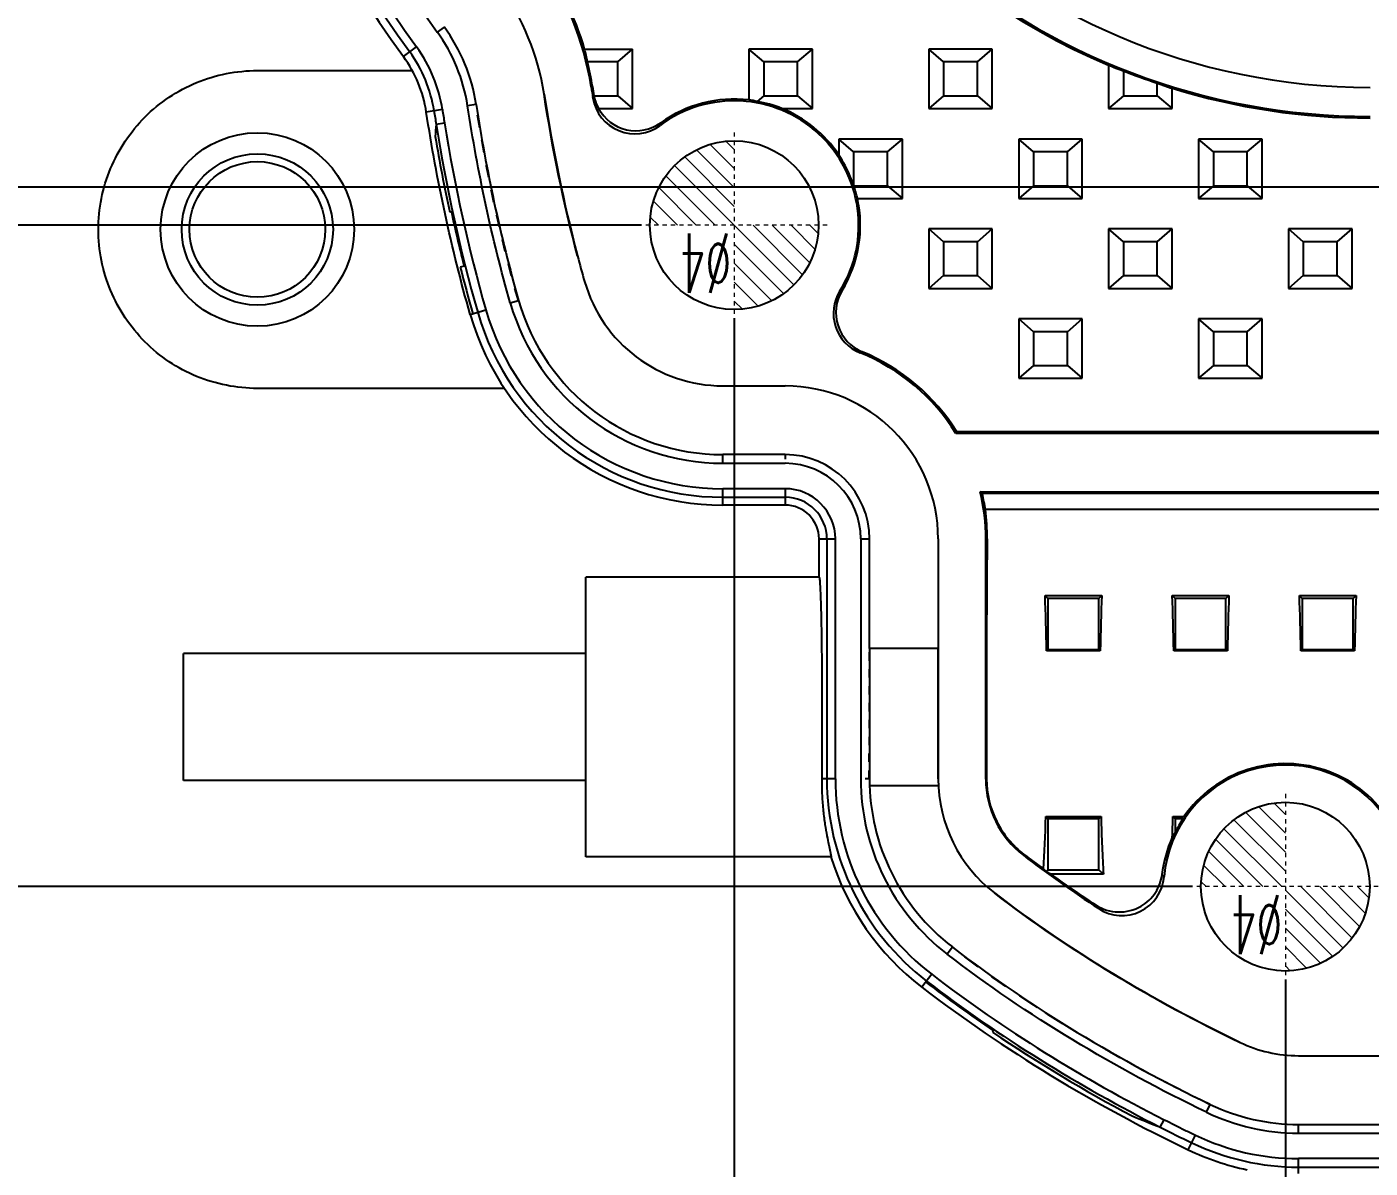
# Model space of a CAD drawing. Header units: millimetres. Extents: x 2875 to 3219, y 1450 to 1733.
# Drawn here: x 2962.47 to 2994.32, y 1563.49 to 1590.55 of the extents above; entities that cross this region are included whole.
import ezdxf

# ---------------------------------------------------------------- set-up
doc = ezdxf.new("R2010")
doc.units = ezdxf.units.MM
doc.linetypes.add('CENTER', pattern=[0.6, 0.375, -0.075, 0.075, -0.075])
doc.linetypes.add('HIDDEN', pattern=[0.2, 0.1, -0.1])
doc.layers.add('DEFAULT_2', color=8, linetype='HIDDEN')
doc.layers.add('dim', color=4, linetype='Continuous', lineweight=9)
doc.layers.add('epin', color=13, linetype='Continuous', lineweight=9)
doc.styles.get("Standard").update_dxf_attribs({"font": 'arial.ttf'})
doc.styles.add('TXT05', font='txt.shx', dxfattribs={"width": 0.5, "bigfont": 'gbcbig.shx'})
doc.dimstyles.new('副本 ISO-25-1', dxfattribs={"dimtxt": 5, "dimasz": 5, "dimexe": 0, "dimexo": 0, "dimgap": 0, "dimtad": 1, "dimtxsty": 'Standard', "dimcen": 0, "dimclrd": 4, "dimclre": 4, "dimclrt": 6, "dimazin": 0, "dimtfac": 1, "dimtofl": 0, "dimtmove": 0, "dimatfit": 3, "dimfxl": 0, "dimarcsym": 0})

# ---------------------------------------------------------------- blocks, each defined once
blk = doc.blocks.new('epin_ejp_4')
at = {"layer": 'epin'}
h = blk.add_hatch(dxfattribs=at)
h.set_pattern_fill('_ANSI31', color=123, scale=0.1, angle=90, style=0)
h.set_pattern_definition([(135, (760.4252, 313.6428), (-0.2245064, -0.2245064), [])])
h.paths.add_polyline_path([(0, 2, 0.414214), (-2, 0), (0, 0)])
h.paths.add_polyline_path([(2, 0), (0, 0), (0, -2, 0.414214)])
at = {"layer": 'epin', "color": 1, "linetype": 'CENTER', "ltscale": 0.124395}
for p, q in [((0, -2.2), (0, 2.2)), ((-2.2, 0), (2.2, 0))]:
    blk.add_line(p, q, dxfattribs=at)
at = {"layer": 'epin'}
blk.add_circle((0, 0), 2, dxfattribs=at)
at = {"layer": 'epin', "color": 6, "style": 'TXT05', "width": 0.5}
blk.add_text('%%c4', height=1.4, dxfattribs=at).set_placement((0.08, 0.2))
blk = doc.blocks.new('*D73')
at = {"layer": 'Defpoints', "color": 0, "transparency": 16777216}
for p in [(3011.402, 1594.336), (2917.518, 1586.748), (3004.177, 1586.748)]:
    blk.add_point(p, dxfattribs=at)
at = {"layer": 'dim', "color": 4, "linetype": 'Continuous', "lineweight": -2, "transparency": 16777216}
blk.add_line((3004.177, 1586.748), (2911.04, 1586.748), dxfattribs=at)
at = {"layer": 'dim', "color": 6, "transparency": 16777216, "insert": (2914.279, 1588.251), "char_height": 2.5, "attachment_point": 5}
blk.add_mtext('7,59', dxfattribs=at)
blk = doc.blocks.new('*D74')
at = {"layer": 'Defpoints', "color": 0, "transparency": 16777216}
for p in [(3011.402, 1594.336), (2977.042, 1585.844), (2917.518, 1580.909)]:
    blk.add_point(p, dxfattribs=at)
at = {"layer": 'dim', "color": 4, "linetype": 'Continuous', "lineweight": -2, "transparency": 16777216}
for p, q in [((2925.518, 1585.844), (2921.518, 1580.909)), ((2977.042, 1585.844), (2925.518, 1585.844)), ((2921.518, 1580.909), (2911.016, 1580.909))]:
    blk.add_line(p, q, dxfattribs=at)
at = {"layer": 'dim', "color": 6, "transparency": 16777216, "insert": (2914.267, 1582.412), "char_height": 2.5, "attachment_point": 5}
blk.add_mtext('8,49', dxfattribs=at)
blk = doc.blocks.new('*D75')
at = {"layer": 'Defpoints', "color": 0, "transparency": 16777216}
for p in [(3011.402, 1594.336), (2917.518, 1570.166), (2990.107, 1570.166)]:
    blk.add_point(p, dxfattribs=at)
at = {"layer": 'dim', "color": 4, "linetype": 'Continuous', "lineweight": -2, "transparency": 16777216}
blk.add_line((2990.107, 1570.166), (2909.039, 1570.166), dxfattribs=at)
at = {"layer": 'dim', "color": 6, "transparency": 16777216, "insert": (2913.279, 1571.668), "char_height": 2.5, "attachment_point": 5}
blk.add_mtext('24,17', dxfattribs=at)
blk = doc.blocks.new('*D76')
at = {"layer": 'Defpoints', "color": 0, "transparency": 16777216}
for p in [(3011.402, 1594.336), (2917.518, 1552.336), (2994.48, 1552.336)]:
    blk.add_point(p, dxfattribs=at)
at = {"layer": 'dim', "color": 4, "linetype": 'Continuous', "lineweight": -2, "transparency": 16777216}
blk.add_line((2994.48, 1552.336), (2913.862, 1552.336), dxfattribs=at)
at = {"layer": 'dim', "color": 6, "transparency": 16777216, "insert": (2915.69, 1553.591), "char_height": 2.5, "attachment_point": 5}
blk.add_mtext('42', dxfattribs=at)
blk = doc.blocks.new('*D106')
at = {"layer": 'Defpoints', "color": 0, "transparency": 16777216}
for p in [(3011.402, 1594.336), (2917.518, 1541.336), (2944.574, 1541.336)]:
    blk.add_point(p, dxfattribs=at)
at = {"layer": 'dim', "color": 4, "linetype": 'Continuous', "lineweight": -2, "transparency": 16777216}
blk.add_line((2944.574, 1541.336), (2913.937, 1541.336), dxfattribs=at)
at = {"layer": 'dim', "color": 6, "transparency": 16777216, "insert": (2915.728, 1542.613), "char_height": 2.5, "attachment_point": 5}
blk.add_mtext('53', dxfattribs=at)
blk = doc.blocks.new('*D107')
at = {"layer": 'Defpoints', "color": 0, "transparency": 16777216}
for p in [(3011.402, 1594.336), (2917.518, 1524.336), (2943.202, 1524.336)]:
    blk.add_point(p, dxfattribs=at)
at = {"layer": 'dim', "color": 4, "linetype": 'Continuous', "lineweight": -2, "transparency": 16777216}
blk.add_line((2943.202, 1524.336), (2913.966, 1524.336), dxfattribs=at)
at = {"layer": 'dim', "color": 6, "transparency": 16777216, "insert": (2915.742, 1525.612), "char_height": 2.5, "attachment_point": 5}
blk.add_mtext('70', dxfattribs=at)
blk = doc.blocks.new('*D77')
at = {"layer": 'Defpoints', "color": 0, "transparency": 16777216}
for p in [(3011.402, 1594.336), (2941.402, 1526.006), (2941.402, 1498.384)]:
    blk.add_point(p, dxfattribs=at)
at = {"layer": 'dim', "color": 4, "linetype": 'Continuous', "lineweight": -2, "transparency": 16777216}
blk.add_line((2941.402, 1526.006), (2941.402, 1494.832), dxfattribs=at)
at = {"layer": 'dim', "color": 6, "transparency": 16777216, "insert": (2940.126, 1496.608), "char_height": 2.5, "attachment_point": 5, "rotation": 90}
blk.add_mtext('70', dxfattribs=at)
blk = doc.blocks.new('*D78')
at = {"layer": 'Defpoints', "color": 0, "transparency": 16777216}
for p in [(3011.402, 1594.336), (2979.242, 1583.644), (2979.242, 1498.384)]:
    blk.add_point(p, dxfattribs=at)
at = {"layer": 'dim', "color": 4, "linetype": 'Continuous', "lineweight": -2, "transparency": 16777216}
blk.add_line((2979.242, 1583.644), (2979.242, 1489.951), dxfattribs=at)
at = {"layer": 'dim', "color": 6, "transparency": 16777216, "insert": (2977.74, 1494.167), "char_height": 2.5, "attachment_point": 5, "rotation": 90}
blk.add_mtext('32,16', dxfattribs=at)
blk = doc.blocks.new('*D80')
at = {"layer": 'Defpoints', "color": 0, "transparency": 16777216}
for p in [(3011.402, 1594.336), (2992.307, 1567.966), (2992.307, 1498.384)]:
    blk.add_point(p, dxfattribs=at)
at = {"layer": 'dim', "color": 4, "linetype": 'Continuous', "lineweight": -2, "transparency": 16777216}
blk.add_line((2992.307, 1567.966), (2992.307, 1492.608), dxfattribs=at)
at = {"layer": 'dim', "color": 6, "transparency": 16777216, "insert": (2990.805, 1495.496), "char_height": 2.5, "attachment_point": 5, "rotation": 90}
blk.add_mtext('19,1', dxfattribs=at)
blk = doc.blocks.new('*D81')
at = {"layer": 'Defpoints', "color": 0, "transparency": 16777216}
for p in [(3011.402, 1594.336), (2996.402, 1549.594), (2996.402, 1498.384)]:
    blk.add_point(p, dxfattribs=at)
at = {"layer": 'dim', "color": 4, "linetype": 'Continuous', "lineweight": -2, "transparency": 16777216}
blk.add_line((2996.402, 1549.594), (2996.402, 1495.019), dxfattribs=at)
at = {"layer": 'dim', "color": 6, "transparency": 16777216, "insert": (2995.126, 1496.701), "char_height": 2.5, "attachment_point": 5, "rotation": 90}
blk.add_mtext('15', dxfattribs=at)

msp = doc.modelspace()

# ---------------------------------------------------------------- linework, layer by layer
at = {"color": 7, "linetype": 'Continuous'}
for p, q in [((2972.361, 1590.542), (2972.198, 1590.424)), ((2971.398, 1589.841), (2971.711, 1590.069)), ((2975.692, 1590.018), (2976.832, 1590.018)), ((2976.481, 1589.717), (2976.832, 1590.018)), ((2976.832, 1588.611), (2976.832, 1590.018)), ((2979.589, 1590.018), (2979.589, 1588.812)), ((2979.94, 1589.717), (2979.589, 1590.018)), ((2981.096, 1590.018), (2979.589, 1590.018)), ((2980.744, 1589.717), (2981.096, 1590.018)), ((2981.096, 1588.611), (2981.096, 1590.018)), ((2983.853, 1590.018), (2983.853, 1588.611)), ((2984.204, 1589.717), (2983.853, 1590.018)), ((2985.36, 1590.018), (2983.853, 1590.018)), ((2985.008, 1589.717), (2985.36, 1590.018)), ((2985.36, 1588.611), (2985.36, 1590.018)), ((2967.936, 1589.512), (2971.607, 1589.512)), ((2976.481, 1589.717), (2975.763, 1589.717)), ((2976.481, 1588.913), (2976.481, 1589.717)), ((2979.94, 1589.717), (2979.94, 1588.913)), ((2980.744, 1589.717), (2979.94, 1589.717)), ((2980.744, 1588.913), (2980.744, 1589.717)), ((2984.204, 1589.717), (2984.204, 1588.913)), ((2985.008, 1589.717), (2984.204, 1589.717)), ((2985.008, 1588.913), (2985.008, 1589.717)), ((2988.116, 1589.637), (2988.116, 1588.611)), ((2988.468, 1589.503), (2988.468, 1588.913)), ((2975.879, 1589.129), (2975.849, 1589.124)), ((2989.272, 1588.913), (2989.272, 1589.211)), ((2974.735, 1588.954), (2974.732, 1588.953)), ((2975.891, 1588.858), (2975.913, 1588.913)), ((2975.913, 1588.913), (2976.481, 1588.913)), ((2976.481, 1588.913), (2976.832, 1588.611)), ((2979.94, 1588.913), (2979.783, 1588.778)), ((2979.94, 1588.913), (2980.744, 1588.913)), ((2980.744, 1588.913), (2981.096, 1588.611)), ((2984.204, 1588.913), (2983.853, 1588.611)), ((2984.204, 1588.913), (2985.008, 1588.913)), ((2985.008, 1588.913), (2985.36, 1588.611)), ((2988.468, 1588.913), (2988.116, 1588.611)), ((2988.468, 1588.913), (2989.272, 1588.913)), ((2989.272, 1588.913), (2989.624, 1588.611)), ((2989.624, 1588.611), (2989.624, 1589.089)), ((2972.323, 1588.584), (2971.941, 1588.525)), ((2973.118, 1588.706), (2972.919, 1588.675)), ((2976.027, 1588.611), (2976.832, 1588.611)), ((2980.37, 1588.611), (2981.096, 1588.611)), ((2983.853, 1588.611), (2985.36, 1588.611)), ((2988.116, 1588.611), (2989.624, 1588.611)), ((2972.174, 1588.236), (2972.373, 1588.268)), ((2981.721, 1587.886), (2981.721, 1587.514)), ((2982.072, 1587.585), (2981.721, 1587.886)), ((2983.228, 1587.886), (2981.721, 1587.886)), ((2982.876, 1587.585), (2983.228, 1587.886)), ((2983.228, 1586.479), (2983.228, 1587.886)), ((2985.985, 1587.886), (2985.985, 1586.479)), ((2986.336, 1587.585), (2985.985, 1587.886)), ((2987.492, 1587.886), (2985.985, 1587.886)), ((2987.14, 1587.585), (2987.492, 1587.886)), ((2987.492, 1586.479), (2987.492, 1587.886)), ((2990.248, 1587.886), (2990.248, 1586.479)), ((2990.6, 1587.585), (2990.248, 1587.886)), ((2991.756, 1587.886), (2990.248, 1587.886)), ((2991.404, 1587.585), (2991.756, 1587.886)), ((2991.756, 1586.479), (2991.756, 1587.886)), ((2982.072, 1587.585), (2982.072, 1586.78)), ((2982.876, 1587.585), (2982.072, 1587.585)), ((2982.876, 1586.781), (2982.876, 1587.585)), ((2986.336, 1587.585), (2986.336, 1586.781)), ((2987.14, 1587.585), (2986.336, 1587.585)), ((2987.14, 1586.781), (2987.14, 1587.585)), ((2990.6, 1587.585), (2990.6, 1586.781)), ((2991.404, 1587.585), (2990.6, 1587.585)), ((2991.404, 1586.781), (2991.404, 1587.585)), ((2982.072, 1586.78), (2982.876, 1586.781)), ((2982.876, 1586.781), (2983.228, 1586.479)), ((2986.336, 1586.781), (2985.985, 1586.479)), ((2986.336, 1586.781), (2987.14, 1586.781)), ((2987.14, 1586.781), (2987.492, 1586.479)), ((2990.6, 1586.781), (2990.248, 1586.479)), ((2990.6, 1586.781), (2991.404, 1586.781)), ((2991.404, 1586.781), (2991.756, 1586.479)), ((2982.162, 1586.479), (2983.228, 1586.479)), ((2985.985, 1586.479), (2987.492, 1586.479)), ((2990.248, 1586.479), (2991.756, 1586.479)), ((2972.537, 1586.16), (2972.496, 1586.151)), ((2983.853, 1585.755), (2983.853, 1584.348)), ((2984.204, 1585.453), (2983.853, 1585.755)), ((2985.36, 1585.755), (2983.853, 1585.755)), ((2985.008, 1585.453), (2985.36, 1585.755)), ((2985.36, 1584.348), (2985.36, 1585.755)), ((2988.116, 1585.755), (2988.116, 1584.348)), ((2988.468, 1585.453), (2988.116, 1585.755)), ((2989.624, 1585.755), (2988.116, 1585.755)), ((2989.272, 1585.453), (2989.624, 1585.755)), ((2989.624, 1584.348), (2989.624, 1585.755)), ((2992.38, 1585.755), (2992.38, 1584.348)), ((2992.732, 1585.453), (2992.38, 1585.755)), ((2993.888, 1585.755), (2992.38, 1585.755)), ((2993.536, 1585.453), (2993.888, 1585.755)), ((2993.888, 1584.348), (2993.888, 1585.755)), ((2984.204, 1585.453), (2984.204, 1584.649)), ((2985.008, 1585.453), (2984.204, 1585.453)), ((2985.008, 1584.649), (2985.008, 1585.453)), ((2988.468, 1585.453), (2988.468, 1584.649)), ((2989.272, 1585.453), (2988.468, 1585.453)), ((2989.272, 1584.649), (2989.272, 1585.453)), ((2992.732, 1585.453), (2992.732, 1584.649)), ((2993.536, 1585.453), (2992.732, 1585.453)), ((2993.536, 1584.649), (2993.536, 1585.453)), ((2972.838, 1584.874), (2972.746, 1584.851)), ((2984.204, 1584.649), (2983.853, 1584.348)), ((2984.204, 1584.649), (2985.008, 1584.649)), ((2985.008, 1584.649), (2985.36, 1584.348)), ((2988.468, 1584.649), (2988.116, 1584.348)), ((2988.468, 1584.649), (2989.272, 1584.649)), ((2989.272, 1584.649), (2989.624, 1584.348)), ((2992.732, 1584.649), (2992.38, 1584.348)), ((2992.732, 1584.649), (2993.536, 1584.649)), ((2993.536, 1584.649), (2993.888, 1584.348)), ((2973.931, 1584.003), (2974.124, 1584.058)), ((2983.853, 1584.348), (2985.36, 1584.348)), ((2988.116, 1584.348), (2989.624, 1584.348)), ((2992.38, 1584.348), (2993.888, 1584.348)), ((2972.982, 1583.729), (2973.354, 1583.836)), ((2985.985, 1583.623), (2985.985, 1582.216)), ((2986.336, 1583.321), (2985.985, 1583.623)), ((2987.492, 1583.623), (2985.985, 1583.623)), ((2987.14, 1583.321), (2987.492, 1583.623)), ((2987.492, 1582.216), (2987.492, 1583.623)), ((2990.248, 1583.623), (2990.248, 1582.216)), ((2990.6, 1583.321), (2990.248, 1583.623)), ((2991.756, 1583.623), (2990.248, 1583.623)), ((2991.404, 1583.321), (2991.756, 1583.623)), ((2991.756, 1582.216), (2991.756, 1583.623)), ((2986.336, 1583.321), (2986.336, 1582.517)), ((2987.14, 1583.321), (2986.336, 1583.321)), ((2987.14, 1582.517), (2987.14, 1583.321)), ((2990.6, 1583.321), (2990.6, 1582.517)), ((2991.404, 1583.321), (2990.6, 1583.321)), ((2991.404, 1582.517), (2991.404, 1583.321)), ((2986.336, 1582.517), (2985.985, 1582.216)), ((2986.336, 1582.517), (2987.14, 1582.517)), ((2987.14, 1582.517), (2987.492, 1582.216)), ((2990.6, 1582.517), (2990.248, 1582.216)), ((2990.6, 1582.517), (2991.404, 1582.517)), ((2991.404, 1582.517), (2991.756, 1582.216)), ((2985.985, 1582.216), (2987.492, 1582.216)), ((2990.248, 1582.216), (2991.756, 1582.216)), ((2973.796, 1581.975), (2967.936, 1581.975)), ((2978.969, 1582.035), (2978.969, 1582.038)), ((2978.969, 1582.035), (2980.448, 1582.035)), ((2980.448, 1582.038), (2980.448, 1582.035)), ((2984.521, 1580.943), (2984.499, 1580.904)), ((3016.427, 1580.904), (2984.499, 1580.904)), ((3016.427, 1580.943), (2984.521, 1580.943)), ((2980.448, 1580.407), (2978.971, 1580.407)), ((2978.971, 1580.201), (2978.971, 1580.402)), ((2980.448, 1580.407), (2980.448, 1580.402)), ((2978.971, 1580.201), (2980.448, 1580.201)), ((2978.973, 1579.211), (2978.973, 1579.598)), ((2980.448, 1579.598), (2978.973, 1579.598)), ((2980.448, 1579.598), (2980.448, 1579.211)), ((2978.973, 1579.397), (2980.448, 1579.397)), ((2985.072, 1579.528), (3016.427, 1579.528)), ((2985.122, 1579.489), (3016.427, 1579.489)), ((2980.448, 1579.211), (2978.973, 1579.211)), ((3016.427, 1579.104), (2985.195, 1579.104)), ((2981.252, 1577.502), (2981.252, 1578.407)), ((2981.252, 1578.407), (2981.639, 1578.407)), ((2981.438, 1578.407), (2981.438, 1572.723)), ((2981.639, 1572.723), (2981.639, 1578.407)), ((2982.242, 1578.407), (2982.242, 1572.721)), ((2982.242, 1578.407), (2982.443, 1578.407)), ((2982.449, 1575.809), (2982.449, 1578.407)), ((2984.076, 1578.407), (2984.079, 1572.718)), ((2984.076, 1578.407), (2984.079, 1578.407)), ((2985.206, 1572.716), (2985.206, 1578.407)), ((2985.206, 1578.407), (2985.238, 1578.407)), ((2975.727, 1570.869), (2975.727, 1577.502)), ((2981.252, 1577.502), (2975.727, 1577.502)), ((2986.679, 1576.996), (2986.61, 1577.065)), ((2986.61, 1577.065), (2987.955, 1577.065)), ((2987.885, 1576.996), (2987.955, 1577.065)), ((2989.694, 1576.996), (2989.625, 1577.065)), ((2989.625, 1577.065), (2990.97, 1577.065)), ((2990.9, 1576.996), (2990.97, 1577.065)), ((2992.709, 1576.996), (2992.64, 1577.065)), ((2992.64, 1577.065), (2993.985, 1577.065)), ((2993.915, 1576.996), (2993.985, 1577.065)), ((2986.679, 1576.996), (2986.679, 1575.79)), ((2987.885, 1576.996), (2986.679, 1576.996)), ((2987.885, 1575.79), (2987.885, 1576.996)), ((2989.694, 1576.996), (2989.694, 1575.79)), ((2990.9, 1576.996), (2989.694, 1576.996)), ((2990.9, 1575.79), (2990.9, 1576.996)), ((2992.709, 1576.996), (2992.709, 1575.79)), ((2993.915, 1576.996), (2992.709, 1576.996)), ((2993.915, 1575.79), (2993.915, 1576.996)), ((2984.076, 1575.809), (2982.449, 1575.809)), ((2986.679, 1575.79), (2986.647, 1575.758)), ((2987.918, 1575.758), (2986.647, 1575.758)), ((2986.679, 1575.79), (2987.885, 1575.79)), ((2987.885, 1575.79), (2987.918, 1575.758)), ((2989.694, 1575.79), (2989.662, 1575.758)), ((2990.933, 1575.758), (2989.662, 1575.758)), ((2989.694, 1575.79), (2990.9, 1575.79)), ((2990.9, 1575.79), (2990.933, 1575.758)), ((2992.709, 1575.79), (2992.677, 1575.758)), ((2993.948, 1575.758), (2992.677, 1575.758)), ((2992.709, 1575.79), (2993.915, 1575.79)), ((2993.915, 1575.79), (2993.948, 1575.758)), ((2966.187, 1572.681), (2966.187, 1575.691)), ((2975.727, 1575.691), (2966.187, 1575.691)), ((2975.727, 1572.681), (2966.187, 1572.681)), ((2981.639, 1572.723), (2981.315, 1572.723)), ((2982.449, 1572.721), (2982.443, 1572.721)), ((2984.079, 1572.718), (2984.076, 1572.718)), ((2985.224, 1572.716), (2985.206, 1572.716)), ((2982.451, 1572.562), (2984.08, 1572.562)), ((2986.679, 1571.774), (2986.628, 1571.826)), ((2986.628, 1571.826), (2987.937, 1571.826)), ((2986.679, 1571.774), (2986.679, 1570.568)), ((2987.885, 1571.774), (2986.679, 1571.774)), ((2987.885, 1571.774), (2987.937, 1571.826)), ((2987.885, 1570.568), (2987.885, 1571.774)), ((2989.694, 1571.774), (2989.643, 1571.826)), ((2989.643, 1571.826), (2989.901, 1571.826)), ((2989.694, 1571.774), (2989.694, 1571.445)), ((2989.883, 1571.774), (2989.694, 1571.774)), ((2981.534, 1570.869), (2975.727, 1570.869)), ((2986.111, 1570.93), (2986.097, 1570.91)), ((2986.679, 1570.568), (2986.639, 1570.527)), ((2986.679, 1570.568), (2987.885, 1570.568)), ((2987.994, 1570.459), (2986.747, 1570.459)), ((2987.885, 1570.568), (2987.994, 1570.459)), ((2985.41, 1570.019), (2985.408, 1570.016)), ((2984.417, 1568.728), (2984.291, 1568.564)), ((2983.924, 1568.088), (2983.688, 1567.781)), ((2985.386, 1566.752), (2985.363, 1566.717)), ((2991.232, 1566.472), (2991.233, 1566.475)), ((2992.621, 1566.156), (2992.621, 1566.159)), ((2992.621, 1566.156), (3031.502, 1566.156)), ((2990.436, 1564.82), (2990.523, 1565.001)), ((2989.343, 1564.463), (2989.434, 1564.642)), ((2992.621, 1564.528), (3031.502, 1564.528)), ((2992.621, 1564.322), (2992.621, 1564.523)), ((2992.621, 1564.322), (3031.502, 1564.322)), ((2990.007, 1563.928), (2990.174, 1564.277)), ((2992.621, 1563.363), (2992.621, 1563.719)), ((3031.502, 1563.719), (2992.621, 1563.719)), ((2992.621, 1563.518), (3031.502, 1563.518))]:
    msp.add_line(p, q, dxfattribs=at)
for centre, radius in [((2967.936, 1585.743), 2.293), ((2967.936, 1585.743), 1.794), ((2979.242, 1585.844), 2), ((2967.936, 1585.743), 1.608), ((2992.307, 1570.166), 2)]:
    msp.add_circle(centre, radius, dxfattribs=at)
for centre, radius, start, end in [((2994.317, 1604.336), 15.914, 106.2631, 270), ((2994.317, 1604.336), 15.224, 90, 270), ((2991.302, 1604.336), 24.622, 143.9372, 216.0628), ((2991.302, 1604.336), 24.437, 143.9372, 216.0628), ((2991.302, 1604.336), 24.236, 143.9372, 216.0628), ((2991.302, 1604.336), 23.633, 143.9374, 216.0626), ((2994.317, 1604.336), 15.953, 195.7642, 247.1267), ((2968.961, 1588.067), 6.969, 8.7245, 36.062), ((2968.961, 1588.067), 7.009, 16.1675, 36.062), ((2968.961, 1588.067), 5.839, 8.7319, 36.0622), ((2968.961, 1588.067), 4.005, 8.7419, 36.0626), ((2968.961, 1588.067), 4.211, 8.7419, 36.0626), ((2968.961, 1588.067), 3.015, 8.7484, 36.0628), ((2968.961, 1588.067), 3.201, 8.7484, 36.0628), ((2968.961, 1588.067), 3.402, 8.7484, 36.0628), ((2968.961, 1588.067), 7, 8.7244, 13.6342), ((2994.317, 1604.336), 15.944, 248.4787, 251.5533), ((3014.832, 1595.106), 39.408, 188.7239, 189.0408), ((3014.822, 1595.104), 39.429, 188.724, 189.1154), ((2976.883, 1589.017), 1.005, 189.1137, 306.6318), ((2979.242, 1585.844), 2.989, 83.3433, 125.6999), ((2994.317, 1604.336), 15.953, 252.8905, 270), ((3014.009, 1595), 42.377, 188.7494, 189.1835), ((3014.006, 1594.999), 42.174, 188.7494, 189.1836), ((2976.912, 1589.087), 1.005, 208.251, 305.6979), ((2979.242, 1585.844), 2.949, 328.0873, 126.6303), ((2979.242, 1585.844), 2.989, 33.9741, 67.8209), ((3017.798, 1584.626), 45.767, 175.4759, 175.8433), ((2986.753, 1585.84), 9.568, 165.2846, 165.6577), ((3011.898, 1594.636), 40.305, 189.5578, 192.1525), ((2979.242, 1585.844), 2.989, 328.7587, 12.277), ((3009.693, 1594.166), 38.009, 192.1591, 194.1502), ((3007.759, 1593.642), 33.341, 194.8144, 195.8977), ((3008.12, 1593.771), 36.481, 194.1537, 195.9493), ((2978.969, 1585.442), 3.404, 195.9, 270), ((2978.971, 1585.442), 5.035, 195.9327, 270), ((2982.599, 1583.754), 1.005, 148.0917, 248.0864), ((2982.657, 1583.773), 1.005, 148.7631, 247.6251), ((2979.986, 1594.596), 10.46, 279.6865, 279.9748), ((2978.973, 1585.442), 6.231, 195.9554, 270), ((2978.973, 1585.442), 6.045, 195.9536, 270), ((2978.973, 1585.442), 5.844, 195.9468, 270), ((2978.971, 1585.442), 5.241, 195.9332, 270), ((2980.448, 1578.407), 4.758, 31.6517, 68.0909), ((2980.448, 1578.407), 4.798, 31.9152, 67.6295), ((2980.448, 1578.407), 3.628, 0, 90), ((2980.448, 1578.407), 2, 0, 90), ((2980.448, 1578.407), 1.794, 0, 90), ((2980.448, 1578.407), 1.191, 0, 90), ((2980.448, 1578.407), 0.99, 0, 90), ((2977.541, 1569.953), 12.182, 51.5151, 51.8144), ((2980.448, 1578.407), 4.758, 0, 13.6294), ((2980.448, 1578.407), 4.798, 8.3599, 13.0308), ((2980.448, 1578.407), 0.804, 0, 90), ((2980.275, 1578.451), 4.963, 359.4912, 7.5653), ((2992.307, 1570.166), 2.883, 331.1642, 175.2856), ((2987.483, 1572.723), 6.045, 180, 232.4785), ((2987.483, 1572.723), 5.844, 180, 232.4822), ((2987.483, 1572.721), 5.241, 180, 232.4768), ((2987.474, 1572.723), 5.026, 180.0265, 232.4769), ((2987.483, 1572.718), 3.404, 180, 232.4791), ((2987.483, 1572.716), 2.277, 180, 232.4746), ((2992.307, 1570.166), 2.909, 146.4485, 153.9116), ((2992.354, 1570.117), 2.99, 155.8377, 173.5638), ((2987.483, 1572.723), 6.231, 197.3062, 232.4776), ((3003.741, 1593.912), 28.99, 232.5076, 236.8344), ((3003.237, 1593.415), 28.265, 232.7058, 233.8838), ((3007.736, 1594.148), 31.67, 228.0804, 228.2295), ((3003.813, 1597.823), 32.249, 237.8227, 238.0506), ((3003.318, 1593.553), 28.424, 234.3391, 236.9554), ((2988.432, 1570.486), 1.005, 236.7878, 355.285), ((2996.733, 1577.878), 10.448, 225.2916, 225.68), ((3003.809, 1593.997), 32.89, 232.4939, 235.9341), ((3005.529, 1596.6), 36.051, 235.9866, 242.1284), ((2992.621, 1569.362), 3.203, 244.3284, 270), ((2992.621, 1569.362), 4.834, 244.3145, 270), ((3004.16, 1602.366), 40.696, 247.6365, 248.6492), ((3007.385, 1600.051), 39.699, 243.1164, 243.9108), ((2992.621, 1569.362), 5.04, 244.3145, 270), ((3007.474, 1600.229), 40.099, 243.1181, 244.3037), ((3007.648, 1600.586), 40.295, 243.9098, 244.3011), ((2992.621, 1569.362), 5.844, 244.3026, 270), ((2992.621, 1569.362), 5.643, 244.3026, 270), ((2992.621, 1569.362), 6.03, 244.3026, 258.3369)]:
    msp.add_arc(centre, radius, start, end, dxfattribs=at)
for centre, major_axis, ratio, start_param, end_param in [((2968.961, 1588.269), (0, 6.958), 0.999577, -1.361207, -1.316678), ((2993.923, 1604.336), (15.808, 0), 0.999689, -1.946924, -1.92311), ((2994.718, 1604.336), (16.08, 0), 0.999689, -1.916314, -1.89316), ((2979.168, 1585.844), (2.999, 0), 0.999689, 1.363987, 1.429883), ((2979.242, 1585.755), (0, 3.072), 0.999577, -0.37626, -0.17714), ((2985.272, 1574.186), (0, 5.779), 0.008727, 0.751838, 1.827963), ((2986.276, 1574.186), (0, 5.779), 0.066667, -1.29536, -1.0492), ((2988.289, 1574.186), (0, 5.779), 0.066667, 1.0492, 1.29536), ((2989.291, 1574.186), (0, 5.779), 0.066667, -1.29536, -1.0492), ((2991.304, 1574.186), (0, 5.779), 0.066667, 1.0492, 1.29536), ((2992.306, 1574.186), (0, 5.779), 0.066667, -1.29536, -1.0492), ((2994.319, 1574.186), (0, 5.779), 0.066667, 1.0492, 1.29536), ((2982.458, 1574.186), (0, 5.779), 0.001745, 1.286019, 1.82711), ((2984.066, 1574.186), (0, 5.779), 0.001745, -1.827597, -1.286019), ((2986.276, 1574.186), (0, 5.779), 0.066667, -2.24416, -1.991567), ((2988.289, 1574.186), (0, 5.779), 0.066667, -4.291618, -4.011476), ((2989.291, 1574.186), (0, 5.779), 0.066667, -2.085494, -1.991567), ((2992.307, 1570.865), (0, 2.672), 0.965115, 1.203191, 1.223803), ((2991.682, 1570.166), (2.389, 0), 0.965115, 2.553347, 2.606723)]:
    msp.add_ellipse(centre, major_axis=major_axis, ratio=ratio, start_param=start_param, end_param=end_param, dxfattribs=at)
for points, knots in [([(2967.936, 1581.975), (2967.446, 1581.98), (2966.455, 1582.168), (2965.203, 1583.01), (2964.363, 1584.263), (2964.069, 1585.743), (2964.363, 1587.223), (2965.203, 1588.477), (2966.455, 1589.319), (2967.446, 1589.507), (2967.936, 1589.512)], [0, 0, 0, 0, 0.125008, 0.250012, 0.375001, 0.5, 0.624999, 0.749988, 0.874992, 1, 1, 1, 1]), ([(2975.913, 1588.913), (2975.918, 1588.887), (2975.942, 1588.783), (2975.985, 1588.682), (2976.027, 1588.611)], [0, 0, 0, 0, 0.240582, 1, 1, 1, 1]), ([(2982.072, 1586.78), (2982.048, 1586.853), (2981.954, 1587.108), (2981.827, 1587.351), (2981.721, 1587.514)], [0, 0, 0, 0, 0.2835, 1, 1, 1, 1]), ([(2982.274, 1582.843), (2982.271, 1582.842), (2982.262, 1582.832), (2982.241, 1582.835), (2982.229, 1582.824), (2982.224, 1582.821)], [0, 0, 0, 0, 0.21215, 0.66329, 1, 1, 1, 1]), ([(2981.252, 1577.502), (2981.255, 1577.502), (2981.258, 1577.49), (2981.262, 1577.473), (2981.266, 1577.438), (2981.272, 1577.369), (2981.279, 1577.249), (2981.287, 1577.07), (2981.294, 1576.845), (2981.301, 1576.576), (2981.307, 1576.27), (2981.314, 1575.799), (2981.319, 1575.156), (2981.322, 1574.349), (2981.321, 1573.53), (2981.317, 1572.987), (2981.315, 1572.723)], [0, 0, 0, 0, 0.00167, 0.005939, 0.012924, 0.022626, 0.050038, 0.087754, 0.135183, 0.191569, 0.256006, 0.327472, 0.486795, 0.659369, 0.83415, 1, 1, 1, 1]), ([(2995.25, 1570.166), (2995.246, 1570.419), (2995.168, 1570.961), (2994.818, 1571.752), (2994.2, 1572.456), (2993.356, 1572.946), (2992.385, 1573.136), (2991.404, 1572.996), (2990.533, 1572.549), (2990.081, 1572.083), (2989.901, 1571.826)], [0, 0, 0, 0, 0.102891, 0.219844, 0.346406, 0.477245, 0.609247, 0.741303, 0.872458, 1, 1, 1, 1]), ([(2981.315, 1572.723), (2981.313, 1572.59), (2981.318, 1572.335), (2981.347, 1571.974), (2981.388, 1571.657), (2981.434, 1571.388), (2981.477, 1571.175), (2981.509, 1571.031), (2981.526, 1570.948), (2981.534, 1570.905), (2981.537, 1570.886), (2981.537, 1570.869), (2981.534, 1570.869)], [0, 0, 0, 0, 0.213625, 0.408135, 0.580105, 0.726397, 0.844025, 0.930176, 0.960675, 0.982479, 0.995469, 1, 1, 1, 1]), ([(2985.224, 1572.716), (2985.224, 1572.37), (2985.39, 1571.679), (2985.844, 1571.134), (2986.111, 1570.93)], [0, 0, 0, 0, 0.507038, 1, 1, 1, 1]), ([(2987.819, 1569.727), (2987.973, 1569.627), (2988.349, 1569.512), (2988.885, 1569.652), (2989.258, 1570.002), (2989.366, 1570.304), (2989.383, 1570.453)], [0, 0, 0, 0, 0.271058, 0.546347, 0.778874, 1, 1, 1, 1]), ([(2987.882, 1569.645), (2987.878, 1569.651), (2987.858, 1569.679), (2987.834, 1569.704), (2987.819, 1569.727)], [0, 0, 0, 0, 0.223475, 1, 1, 1, 1])]:
    msp.add_open_spline(points, degree=3, knots=knots, dxfattribs=at)
for points in [[(2975.525, 1585.116), (2975.191, 1586.379), (2974.93, 1587.662), (2974.732, 1588.953)], [(2974.735, 1588.954), (2974.933, 1587.663), (2975.194, 1586.38), (2975.528, 1585.117)], [(2972.982, 1583.729), (2972.532, 1585.302), (2972.19, 1586.908), (2971.941, 1588.525)], [(2973.931, 1584.003), (2973.494, 1585.535), (2973.161, 1587.1), (2972.919, 1588.675)], [(2973.123, 1588.707), (2973.364, 1587.14), (2973.695, 1585.584), (2974.13, 1584.06)], [(2972.174, 1588.236), (2972.417, 1586.735), (2972.742, 1585.243), (2973.16, 1583.78)], [(2972.373, 1588.268), (2972.614, 1586.775), (2972.937, 1585.291), (2973.353, 1583.836)], [(2982.162, 1586.479), (2982.137, 1586.581), (2982.107, 1586.682), (2982.072, 1586.781)], [(2991.232, 1566.472), (2989.184, 1567.457), (2987.21, 1568.632), (2985.408, 1570.016)], [(2985.41, 1570.019), (2987.212, 1568.635), (2989.185, 1567.46), (2991.233, 1566.475)], [(2990.436, 1564.82), (2988.275, 1565.859), (2986.193, 1567.103), (2984.291, 1568.564)], [(2984.417, 1568.728), (2986.308, 1567.276), (2988.377, 1566.04), (2990.526, 1565.006)], [(2983.801, 1567.928), (2985.529, 1566.601), (2987.4, 1565.448), (2989.343, 1564.463)], [(2983.924, 1568.088), (2985.642, 1566.768), (2987.502, 1565.622), (2989.434, 1564.642)], [(2983.688, 1567.781), (2985.645, 1566.279), (2987.784, 1564.998), (2990.007, 1563.928)]]:
    msp.add_open_spline(points, degree=3, dxfattribs=at)
at = {"layer": 'DEFAULT_2', "color": 8, "linetype": 'HIDDEN', "ltscale": 0.004}
msp.add_line((2973.123, 1588.707), (2973.118, 1588.706), dxfattribs=at)
at = {"layer": 'DEFAULT_2', "color": 8, "linetype": 'HIDDEN'}
for p, q in [((2975.527, 1585.117), (2975.526, 1585.117)), ((2975.693, 1584.509), (2975.694, 1584.509))]:
    msp.add_line(p, q, dxfattribs=at).dxf.unprotected_set("ltscale", 0)
at = {"layer": 'DEFAULT_2', "color": 8, "linetype": 'HIDDEN', "ltscale": 0.1}
for p, q in [((2980.448, 1580.402), (2980.448, 1580.201)), ((2982.443, 1572.721), (2982.242, 1572.721))]:
    msp.add_line(p, q, dxfattribs=at)
at = {"layer": 'DEFAULT_2', "color": 8, "linetype": 'HIDDEN', "ltscale": 2}
msp.add_line((2982.443, 1572.721), (2982.449, 1575.809), dxfattribs=at)
at = {"layer": 'DEFAULT_2', "color": 8, "linetype": 'HIDDEN', "ltscale": 3}
msp.add_open_spline([(2974.124, 1584.058), (2973.689, 1585.583), (2973.358, 1587.139), (2973.118, 1588.706)], degree=3, dxfattribs=at)
at = {"layer": 'DEFAULT_2', "color": 8, "linetype": 'HIDDEN', "ltscale": 4}
msp.add_open_spline([(2990.523, 1565.001), (2988.374, 1566.034), (2986.305, 1567.271), (2984.413, 1568.723)], degree=3, dxfattribs=at)

# ---------------------------------------------------------------- block references
at = {"layer": 'epin', "rotation": 180}
for p in [(2979.242, 1585.844), (2992.307, 1570.166)]:
    msp.add_blockref('epin_ejp_4', p, dxfattribs=at)

# ---------------------------------------------------------------- dimensions: what is measured, and where the dimension line sits
at = {"layer": 'dim'}
for feature_location, offset, dtype, origin, picture, middle in [((2990.107, 1570.166), (-72.589, 0), 0, (3011.402, 1594.336), '*D75', (2913.279, 1571.668)), ((2977.042, 1585.844), (-59.524, -4.935), 0, (3011.402, 1594.336), '*D74', (2914.267, 1582.412)), ((3004.177, 1586.748), (-86.659, 0), 0, (3011.402, 1594.336), '*D73', (2914.279, 1588.251)), ((2994.48, 1552.336), (-76.962, 0), 0, (3011.402, 1594.336), '*D76', (2915.69, 1553.591)), ((2944.574, 1541.336), (-27.056, 0), 0, (3011.402, 1594.336), '*D106', (2915.728, 1542.613)), ((2943.202, 1524.336), (-25.684, 0), 0, (3011.402, 1594.336), '*D107', (2915.742, 1525.612)), ((2941.402, 1526.006), (0, -27.623), 1, (3011.402, 1594.336), '*D77', (2940.126, 1496.608)), ((2979.242, 1583.644), (0, -85.26), 1, (3011.402, 1594.336), '*D78', (2977.74, 1494.167)), ((2992.307310962, 1567.965979317), (0, -69.582272636), 1, (3011.402310962, 1594.335979317), '*D80', (2990.804923513, 1495.495746245)), ((2996.402, 1549.594), (0, -51.211), 1, (3011.402, 1594.336), '*D81', (2995.126, 1496.701))]:
    dim = msp.add_ordinate_dim(feature_location=feature_location, offset=offset, dtype=dtype, origin=origin, dimstyle='副本 ISO-25-1', override={"dimtxt": 2.5, "dimasz": 2, "dimfxl": 1.25, "dimarcsym": 1}, dxfattribs=at)
    dim.commit()
    dim.dimension.update_dxf_attribs({"geometry": picture, "text_midpoint": middle})

doc.saveas('drawing.dxf')
